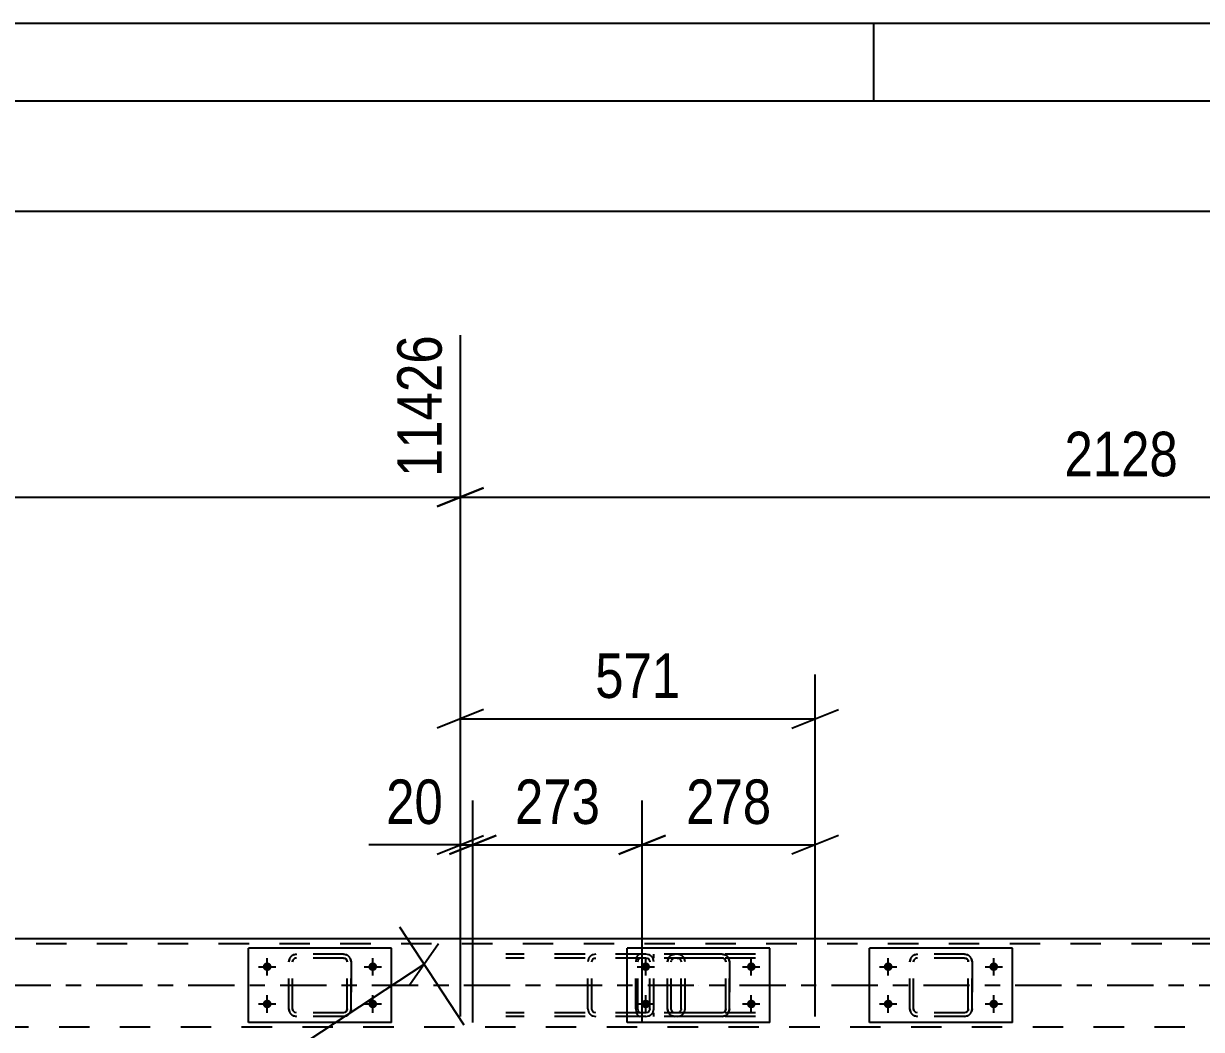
# Model space of a CAD drawing. Header units: millimetres. Extents: x -787 to 402, y -866 to -25.
# Drawn here: x -282.5 to -206.7, y -89.9 to -25.1 of the extents above; entities that cross this region are included whole.
import ezdxf

# ---------------------------------------------------------------- set-up
doc = ezdxf.new("R2010")
doc.units = ezdxf.units.MM
doc.linetypes.add('DXK_LINE_DOT2', pattern=[3.9198, 1.9599, -1.9599])
doc.linetypes.add('DXK_LINE_DOT3', pattern=[5.9187, 2.979, -0.9799, 0.9799, -0.9799])
doc.styles.add('Arial Narrow', font='ARIALN.TTF', dxfattribs={"height": 0.2})

# ---------------------------------------------------------------- blocks, each defined once
blk = doc.blocks.new('Unknown-569028579-1134')
at = {"color": 5, "linetype": 'Continuous'}
for p, q in [((402.241, -25.126), (-786.759, -25.126)), ((-227.759, -30.126), (-227.759, -25.126)), ((397.241, -30.126), (-781.759, -30.126))]:
    blk.add_line(p, q, dxfattribs=at)
blk = doc.blocks.new('Part-569028579-4684 - 4520')
at = {"color": 7, "linetype": 'DXK_LINE_DOT2'}
for p, q in [((-126.885, -84.058), (-548.129, -84.058)), ((-126.885, -84.378), (-711.411, -84.378)), ((-711.411, -89.738), (-126.885, -89.738))]:
    blk.add_line(p, q, dxfattribs=at)
at = {"color": 2, "linetype": 'Continuous'}
blk.add_line((-159.734, -84.058), (-338.607, -84.058), dxfattribs=at)
at = {"color": 7, "linetype": 'DXK_LINE_DOT3'}
blk.add_line((-126.885, -87.058), (-711.411, -87.058), dxfattribs=at)
blk = doc.blocks.new('Part-569028579-16107 - 4520')
at = {"color": 2, "linetype": 'Continuous'}
for p, q in [((-218.827, -84.658), (-228.027, -84.658)), ((-228.027, -89.458), (-228.027, -84.658)), ((-218.827, -89.458), (-218.827, -84.658)), ((-218.827, -89.458), (-228.027, -89.458))]:
    blk.add_line(p, q, dxfattribs=at)
blk = doc.blocks.new('Part-569028579-4640 - 4520')
at = {"color": 7, "linetype": 'DXK_LINE_DOT2'}
for p, q in [((-242.43, -85.058), (-251.445, -85.058)), ((-242.43, -85.298), (-251.445, -85.298)), ((-246.137, -85.354), (-246.176, -85.538)), ((-246.176, -88.578), (-246.176, -85.538)), ((-245.921, -85.538), (-245.902, -85.446)), ((-245.921, -88.578), (-245.921, -85.538)), ((-245.902, -85.446), (-245.846, -85.368)), ((-245.666, -85.058), (-245.861, -85.094)), ((-245.846, -85.368), (-245.763, -85.316)), ((-245.763, -85.316), (-245.666, -85.298)), ((-242.235, -85.094), (-242.43, -85.058)), ((-242.43, -85.298), (-242.333, -85.316)), ((-242.333, -85.316), (-242.25, -85.368)), ((-242.25, -85.368), (-242.194, -85.446)), ((-242.194, -85.446), (-242.175, -85.538)), ((-242.175, -88.578), (-242.175, -85.538)), ((-241.92, -85.538), (-241.959, -85.354)), ((-241.92, -88.578), (-241.92, -85.538)), ((-246.176, -88.578), (-246.137, -88.761)), ((-245.902, -88.67), (-245.921, -88.578)), ((-245.846, -88.747), (-245.902, -88.67)), ((-245.763, -88.799), (-245.846, -88.747)), ((-242.25, -88.747), (-242.333, -88.799)), ((-242.194, -88.67), (-242.25, -88.747)), ((-242.175, -88.578), (-242.194, -88.67)), ((-241.959, -88.761), (-241.92, -88.578)), ((-242.43, -88.818), (-251.445, -88.818)), ((-242.43, -89.058), (-251.445, -89.058)), ((-245.861, -89.021), (-245.666, -89.058)), ((-245.666, -88.818), (-245.763, -88.799)), ((-242.333, -88.799), (-242.43, -88.818)), ((-242.43, -89.058), (-242.235, -89.021))]:
    blk.add_line(p, q, dxfattribs=at)
for centre, start, end in [((-245.685, -85.559), 110.75831, 155.68004), ((-242.411, -85.559), 24.31996, 69.24169), ((-245.685, -88.557), 204.31996, 249.24169), ((-242.411, -88.557), 290.75831, 335.68004)]:
    blk.add_arc(centre, 0.496, start, end, dxfattribs=at)
blk = doc.blocks.new('Part-569028579-4593 - 4520')
at = {"color": 7, "linetype": 'DXK_LINE_DOT2'}
for p, q in [((-243.066, -85.354), (-243.086, -85.538)), ((-243.086, -88.578), (-243.086, -85.538)), ((-243.008, -85.198), (-243.066, -85.354)), ((-242.92, -85.094), (-243.008, -85.198)), ((-242.952, -85.538), (-242.942, -85.446)), ((-242.952, -88.578), (-242.952, -85.538)), ((-242.942, -85.446), (-242.912, -85.368)), ((-242.817, -85.058), (-242.92, -85.094)), ((-242.912, -85.368), (-242.869, -85.316)), ((-242.869, -85.316), (-242.817, -85.298)), ((-235.375, -85.058), (-242.817, -85.058)), ((-235.375, -85.298), (-242.817, -85.298)), ((-241.92, -85.298), (-241.92, -85.058)), ((-240.217, -85.094), (-240.41, -85.058)), ((-240.41, -85.298), (-240.314, -85.316)), ((-240.314, -85.316), (-240.232, -85.368)), ((-240.232, -85.368), (-240.178, -85.446)), ((-240.178, -85.446), (-240.158, -85.538)), ((-240.158, -88.578), (-240.158, -85.538)), ((-239.907, -85.538), (-239.945, -85.354)), ((-239.907, -88.578), (-239.907, -85.538)), ((-243.086, -88.578), (-243.066, -88.761)), ((-243.066, -88.761), (-243.008, -88.917)), ((-242.942, -88.67), (-242.952, -88.578)), ((-242.912, -88.747), (-242.942, -88.67)), ((-242.869, -88.799), (-242.912, -88.747)), ((-240.232, -88.747), (-240.314, -88.799)), ((-240.178, -88.67), (-240.232, -88.747)), ((-240.158, -88.578), (-240.178, -88.67)), ((-239.945, -88.761), (-239.907, -88.578)), ((-243.008, -88.917), (-242.92, -89.021)), ((-242.92, -89.021), (-242.817, -89.058)), ((-242.817, -88.818), (-242.869, -88.799)), ((-235.375, -88.818), (-242.817, -88.818)), ((-235.375, -89.058), (-242.817, -89.058)), ((-241.92, -89.058), (-241.92, -88.818)), ((-240.314, -88.799), (-240.41, -88.818)), ((-240.41, -89.058), (-240.217, -89.021))]:
    blk.add_line(p, q, dxfattribs=at)
for centre, start, end in [((-240.395, -85.554), 23.89514, 68.84868), ((-240.395, -88.562), 291.15132, 336.10486)]:
    blk.add_arc(centre, 0.492, start, end, dxfattribs=at)
blk = doc.blocks.new('Part-569028579-4769 - 4520')
at = {"color": 2, "linetype": 'Continuous'}
for p, q in [((-234.446, -84.658), (-243.646, -84.658)), ((-243.646, -89.458), (-243.646, -84.658)), ((-234.446, -89.458), (-234.446, -84.658)), ((-234.446, -89.458), (-243.646, -89.458))]:
    blk.add_line(p, q, dxfattribs=at)
blk = doc.blocks.new('Part-569028579-16106 - 4520')
at = {"color": 7, "linetype": 'DXK_LINE_DOT2'}
for p, q in [((-225.427, -85.538), (-225.391, -85.354)), ((-225.391, -85.354), (-225.427, -85.538)), ((-225.427, -88.578), (-225.427, -85.538)), ((-225.427, -85.538), (-225.427, -85.538)), ((-225.427, -88.578), (-225.427, -85.538)), ((-225.187, -85.538), (-225.169, -85.446)), ((-225.169, -85.446), (-225.187, -85.538)), ((-225.187, -88.578), (-225.187, -85.538)), ((-225.187, -85.538), (-225.187, -85.538)), ((-225.187, -88.578), (-225.187, -85.538)), ((-225.169, -85.446), (-225.117, -85.368)), ((-225.117, -85.368), (-225.169, -85.446)), ((-225.131, -85.094), (-224.947, -85.058)), ((-224.947, -85.058), (-225.131, -85.094)), ((-225.117, -85.368), (-225.039, -85.316)), ((-225.039, -85.316), (-225.117, -85.368)), ((-224.947, -85.298), (-225.039, -85.316)), ((-221.907, -85.058), (-224.947, -85.058)), ((-221.907, -85.298), (-224.947, -85.298)), ((-221.907, -85.058), (-221.724, -85.094)), ((-221.724, -85.094), (-221.907, -85.058)), ((-221.907, -85.298), (-221.816, -85.316)), ((-221.816, -85.316), (-221.738, -85.368)), ((-221.738, -85.368), (-221.816, -85.316)), ((-221.738, -85.368), (-221.686, -85.446)), ((-221.686, -85.446), (-221.738, -85.368)), ((-221.686, -85.446), (-221.667, -85.538)), ((-221.667, -85.538), (-221.686, -85.446)), ((-221.667, -88.578), (-221.667, -85.538)), ((-221.667, -85.538), (-221.667, -85.538)), ((-221.667, -88.578), (-221.667, -85.538)), ((-221.464, -85.354), (-221.427, -85.538)), ((-221.427, -85.538), (-221.464, -85.354)), ((-221.427, -88.578), (-221.427, -85.538)), ((-221.427, -85.538), (-221.427, -85.538)), ((-221.427, -85.538), (-221.427, -88.578)), ((-225.427, -88.578), (-225.427, -88.578)), ((-225.391, -88.761), (-225.427, -88.578)), ((-225.427, -88.578), (-225.391, -88.761)), ((-225.187, -88.578), (-225.187, -88.578)), ((-225.169, -88.67), (-225.187, -88.578)), ((-225.187, -88.578), (-225.169, -88.67)), ((-225.117, -88.747), (-225.169, -88.67)), ((-225.169, -88.67), (-225.117, -88.747)), ((-225.039, -88.799), (-225.117, -88.747)), ((-225.117, -88.747), (-225.039, -88.799)), ((-221.738, -88.747), (-221.816, -88.799)), ((-221.816, -88.799), (-221.738, -88.747)), ((-221.686, -88.67), (-221.738, -88.747)), ((-221.738, -88.747), (-221.686, -88.67)), ((-221.667, -88.578), (-221.686, -88.67)), ((-221.686, -88.67), (-221.667, -88.578)), ((-221.667, -88.578), (-221.667, -88.578)), ((-221.427, -88.578), (-221.464, -88.761)), ((-221.464, -88.761), (-221.427, -88.578)), ((-221.427, -88.578), (-221.427, -88.578)), ((-224.947, -89.058), (-225.131, -89.021)), ((-225.131, -89.021), (-224.947, -89.058)), ((-224.947, -88.818), (-225.039, -88.799)), ((-221.907, -88.818), (-224.947, -88.818)), ((-221.907, -89.058), (-224.947, -89.058)), ((-221.816, -88.799), (-221.907, -88.818)), ((-221.724, -89.021), (-221.907, -89.058)), ((-221.907, -89.058), (-221.724, -89.021))]:
    blk.add_line(p, q, dxfattribs=at)
at = {"color": 7, "linetype": 'DXK_LINE_DOT3'}
blk.add_line((-223.427, -87.058), (-223.427, -87.058), dxfattribs=at)
at = {"color": 7, "linetype": 'DXK_LINE_DOT2'}
for centre, start, end in [((-224.947, -85.538), 112.5, 157.5), ((-224.947, -85.538), 112.5, 157.5), ((-221.907, -85.538), 22.5, 67.5), ((-221.907, -85.538), 22.5, 67.5), ((-224.947, -88.578), 202.5, 247.5), ((-224.947, -88.578), 202.5, 247.5), ((-221.907, -88.578), 292.5, 337.5), ((-221.907, -88.578), 292.5, 337.5)]:
    blk.add_arc(centre, 0.48, start, end, dxfattribs=at)
blk = doc.blocks.new('Part-569028579-16110 - 4520')
at = {"color": 7, "linetype": 'DXK_LINE_DOT2'}
for p, q in [((-265.427, -85.538), (-265.391, -85.354)), ((-265.391, -85.354), (-265.427, -85.538)), ((-265.427, -88.578), (-265.427, -85.538)), ((-265.427, -85.538), (-265.427, -85.538)), ((-265.427, -88.578), (-265.427, -85.538)), ((-265.187, -85.538), (-265.169, -85.446)), ((-265.169, -85.446), (-265.187, -85.538)), ((-265.187, -88.578), (-265.187, -85.538)), ((-265.187, -85.538), (-265.187, -85.538)), ((-265.187, -88.578), (-265.187, -85.538)), ((-265.169, -85.446), (-265.117, -85.368)), ((-265.117, -85.368), (-265.169, -85.446)), ((-265.131, -85.094), (-264.947, -85.058)), ((-264.947, -85.058), (-265.131, -85.094)), ((-265.117, -85.368), (-265.039, -85.316)), ((-265.039, -85.316), (-265.117, -85.368)), ((-264.947, -85.298), (-265.039, -85.316)), ((-261.907, -85.058), (-264.947, -85.058)), ((-261.907, -85.298), (-264.947, -85.298)), ((-261.907, -85.058), (-261.724, -85.094)), ((-261.724, -85.094), (-261.907, -85.058)), ((-261.907, -85.298), (-261.816, -85.316)), ((-261.816, -85.316), (-261.738, -85.368)), ((-261.738, -85.368), (-261.816, -85.316)), ((-261.738, -85.368), (-261.686, -85.446)), ((-261.686, -85.446), (-261.738, -85.368)), ((-261.686, -85.446), (-261.667, -85.538)), ((-261.667, -85.538), (-261.686, -85.446)), ((-261.667, -88.578), (-261.667, -85.538)), ((-261.667, -85.538), (-261.667, -85.538)), ((-261.667, -88.578), (-261.667, -85.538)), ((-261.464, -85.354), (-261.427, -85.538)), ((-261.427, -85.538), (-261.464, -85.354)), ((-261.427, -88.578), (-261.427, -85.538)), ((-261.427, -85.538), (-261.427, -85.538)), ((-261.427, -85.538), (-261.427, -88.578)), ((-265.427, -88.578), (-265.427, -88.578)), ((-265.391, -88.761), (-265.427, -88.578)), ((-265.427, -88.578), (-265.391, -88.761)), ((-265.187, -88.578), (-265.187, -88.578)), ((-265.169, -88.67), (-265.187, -88.578)), ((-265.187, -88.578), (-265.169, -88.67)), ((-265.117, -88.747), (-265.169, -88.67)), ((-265.169, -88.67), (-265.117, -88.747)), ((-265.039, -88.799), (-265.117, -88.747)), ((-265.117, -88.747), (-265.039, -88.799)), ((-261.738, -88.747), (-261.816, -88.799)), ((-261.816, -88.799), (-261.738, -88.747)), ((-261.686, -88.67), (-261.738, -88.747)), ((-261.738, -88.747), (-261.686, -88.67)), ((-261.667, -88.578), (-261.686, -88.67)), ((-261.686, -88.67), (-261.667, -88.578)), ((-261.667, -88.578), (-261.667, -88.578)), ((-261.427, -88.578), (-261.464, -88.761)), ((-261.464, -88.761), (-261.427, -88.578)), ((-261.427, -88.578), (-261.427, -88.578)), ((-264.947, -89.058), (-265.131, -89.021)), ((-265.131, -89.021), (-264.947, -89.058)), ((-264.947, -88.818), (-265.039, -88.799)), ((-261.907, -88.818), (-264.947, -88.818)), ((-261.907, -89.058), (-264.947, -89.058)), ((-261.816, -88.799), (-261.907, -88.818)), ((-261.724, -89.021), (-261.907, -89.058)), ((-261.907, -89.058), (-261.724, -89.021))]:
    blk.add_line(p, q, dxfattribs=at)
at = {"color": 7, "linetype": 'DXK_LINE_DOT3'}
blk.add_line((-263.427, -87.058), (-263.427, -87.058), dxfattribs=at)
at = {"color": 7, "linetype": 'DXK_LINE_DOT2'}
for centre, start, end in [((-264.947, -85.538), 112.5, 157.5), ((-264.947, -85.538), 112.5, 157.5), ((-261.907, -85.538), 22.5, 67.5), ((-261.907, -85.538), 22.5, 67.5), ((-264.947, -88.578), 202.5, 247.5), ((-264.947, -88.578), 202.5, 247.5), ((-261.907, -88.578), 292.5, 337.5), ((-261.907, -88.578), 292.5, 337.5)]:
    blk.add_arc(centre, 0.48, start, end, dxfattribs=at)
blk = doc.blocks.new('Part-569028579-16111 - 4520')
at = {"color": 2, "linetype": 'Continuous'}
for p, q in [((-258.827, -84.658), (-268.027, -84.658)), ((-268.027, -89.458), (-268.027, -84.658)), ((-258.827, -89.458), (-258.827, -84.658)), ((-258.827, -89.458), (-268.027, -89.458))]:
    blk.add_line(p, q, dxfattribs=at)
blk = doc.blocks.new('Part-569028579-16161 - 4520')
at = {"color": 7, "linetype": 'DXK_LINE_DOT2'}
for p, q in [((-241.046, -85.538), (-241.009, -85.354)), ((-241.009, -85.354), (-241.046, -85.538)), ((-241.046, -88.578), (-241.046, -85.538)), ((-241.046, -85.538), (-241.046, -85.538)), ((-241.046, -88.578), (-241.046, -85.538)), ((-240.806, -85.538), (-240.787, -85.446)), ((-240.806, -85.538), (-240.787, -85.446)), ((-240.806, -88.578), (-240.806, -85.538)), ((-240.806, -85.538), (-240.806, -85.538)), ((-240.806, -88.578), (-240.806, -85.538)), ((-240.735, -85.368), (-240.787, -85.446)), ((-240.749, -85.094), (-240.566, -85.058)), ((-240.566, -85.058), (-240.749, -85.094)), ((-240.657, -85.316), (-240.735, -85.368)), ((-240.566, -85.298), (-240.657, -85.316)), ((-237.526, -85.058), (-240.566, -85.058)), ((-237.526, -85.298), (-240.566, -85.298)), ((-237.526, -85.058), (-237.342, -85.094)), ((-237.342, -85.094), (-237.526, -85.058)), ((-237.434, -85.316), (-237.526, -85.298)), ((-237.356, -85.368), (-237.434, -85.316)), ((-237.356, -85.368), (-237.304, -85.446)), ((-237.304, -85.446), (-237.286, -85.538)), ((-237.286, -85.538), (-237.304, -85.446)), ((-237.286, -88.578), (-237.286, -85.538)), ((-237.286, -85.538), (-237.286, -85.538)), ((-237.286, -88.578), (-237.286, -85.538)), ((-237.082, -85.354), (-237.046, -85.538)), ((-237.046, -85.538), (-237.082, -85.354)), ((-237.046, -88.578), (-237.046, -85.538)), ((-237.046, -85.538), (-237.046, -85.538)), ((-237.046, -85.538), (-237.046, -88.578)), ((-241.046, -88.578), (-241.046, -88.578)), ((-241.009, -88.761), (-241.046, -88.578)), ((-241.046, -88.578), (-241.009, -88.761)), ((-240.806, -88.578), (-240.806, -88.578)), ((-240.787, -88.67), (-240.806, -88.578)), ((-240.787, -88.67), (-240.806, -88.578)), ((-240.735, -88.747), (-240.787, -88.67)), ((-240.657, -88.799), (-240.735, -88.747)), ((-237.356, -88.747), (-237.434, -88.799)), ((-237.304, -88.67), (-237.356, -88.747)), ((-237.286, -88.578), (-237.304, -88.67)), ((-237.304, -88.67), (-237.286, -88.578)), ((-237.286, -88.578), (-237.286, -88.578)), ((-237.046, -88.578), (-237.082, -88.761)), ((-237.082, -88.761), (-237.046, -88.578)), ((-237.046, -88.578), (-237.046, -88.578)), ((-240.566, -89.058), (-240.749, -89.021)), ((-240.749, -89.021), (-240.566, -89.058)), ((-240.566, -88.818), (-240.657, -88.799)), ((-237.526, -88.818), (-240.566, -88.818)), ((-237.526, -89.058), (-240.566, -89.058)), ((-237.434, -88.799), (-237.526, -88.818)), ((-237.342, -89.021), (-237.526, -89.058)), ((-237.526, -89.058), (-237.342, -89.021))]:
    blk.add_line(p, q, dxfattribs=at)
at = {"color": 7, "linetype": 'DXK_LINE_DOT3'}
blk.add_line((-239.046, -87.058), (-239.046, -87.058), dxfattribs=at)
at = {"color": 7, "linetype": 'DXK_LINE_DOT2'}
for centre, start, end in [((-240.566, -85.538), 112.5, 157.5), ((-240.566, -85.538), 112.5, 157.5), ((-237.526, -85.538), 22.5, 67.5), ((-237.526, -85.538), 22.5, 67.5), ((-240.566, -88.578), 202.5, 247.5), ((-240.566, -88.578), 202.5, 247.5), ((-237.526, -88.578), 292.5, 337.5), ((-237.526, -88.578), 292.5, 337.5)]:
    blk.add_arc(centre, 0.48, start, end, dxfattribs=at)
blk = doc.blocks.new('Bolt-569028579-16179 - 4520')
at = {"linetype": 'Continuous'}
for points in [[(-226.827, -85.578, -1), (-226.827, -86.138, -1)], [(-220.027, -85.578, -1), (-220.027, -86.138, -1)], [(-226.827, -87.978, -1), (-226.827, -88.538, -1)], [(-220.027, -87.978, -1), (-220.027, -88.538, -1)]]:
    blk.add_hatch(color=1, dxfattribs=at).paths.add_polyline_path(points)
at = {"color": 1, "linetype": 'Continuous'}
for p, q in [((-226.827, -86.418), (-226.827, -85.298)), ((-220.027, -86.418), (-220.027, -85.298)), ((-227.387, -85.858), (-226.267, -85.858)), ((-220.587, -85.858), (-219.467, -85.858)), ((-226.827, -88.818), (-226.827, -87.698)), ((-220.027, -88.818), (-220.027, -87.698)), ((-227.387, -88.258), (-226.267, -88.258)), ((-220.587, -88.258), (-219.467, -88.258))]:
    blk.add_line(p, q, dxfattribs=at)
blk = doc.blocks.new('Bolt-569028579-16181 - 4520')
at = {"linetype": 'Continuous'}
for points in [[(-266.827, -85.578, -1), (-266.827, -86.138, -1)], [(-260.027, -85.578, -1), (-260.027, -86.138, -1)], [(-266.827, -87.978, -1), (-266.827, -88.538, -1)], [(-260.027, -87.978, -1), (-260.027, -88.538, -1)]]:
    blk.add_hatch(color=1, dxfattribs=at).paths.add_polyline_path(points)
at = {"color": 1, "linetype": 'Continuous'}
for p, q in [((-266.827, -86.418), (-266.827, -85.298)), ((-260.027, -86.418), (-260.027, -85.298)), ((-267.387, -85.858), (-266.267, -85.858)), ((-260.587, -85.858), (-259.467, -85.858)), ((-266.827, -88.818), (-266.827, -87.698)), ((-260.027, -88.818), (-260.027, -87.698)), ((-267.387, -88.258), (-266.267, -88.258)), ((-260.587, -88.258), (-259.467, -88.258))]:
    blk.add_line(p, q, dxfattribs=at)
blk = doc.blocks.new('Bolt-569028579-16204 - 4520')
at = {"linetype": 'Continuous'}
for points in [[(-242.446, -85.578, -1), (-242.446, -86.138, -1)], [(-235.646, -85.578, -1), (-235.646, -86.138, -1)], [(-242.446, -87.978, -1), (-242.446, -88.538, -1)], [(-235.646, -87.978, -1), (-235.646, -88.538, -1)]]:
    blk.add_hatch(color=1, dxfattribs=at).paths.add_polyline_path(points)
at = {"color": 1, "linetype": 'Continuous'}
for p, q in [((-242.446, -86.418), (-242.446, -85.298)), ((-235.646, -86.418), (-235.646, -85.298)), ((-243.006, -85.858), (-241.886, -85.858)), ((-236.206, -85.858), (-235.086, -85.858)), ((-242.446, -88.818), (-242.446, -87.698)), ((-235.646, -88.818), (-235.646, -87.698)), ((-243.006, -88.258), (-241.886, -88.258)), ((-236.206, -88.258), (-235.086, -88.258))]:
    blk.add_line(p, q, dxfattribs=at)
blk = doc.blocks.new('StraightDimension-569028579-63399 - 4520')
at = {"color": 7, "linetype": 'Continuous'}
for p, q in [((-254.384, -89.058), (-254.384, -45.185)), ((-339.518, -89.058), (-339.518, -47.013)), ((-338.018, -55.025), (-341.018, -56.225)), ((-255.884, -56.225), (-252.884, -55.025)), ((-339.518, -55.625), (-254.384, -55.625))]:
    blk.add_line(p, q, dxfattribs=at)
at = {"color": 0}
blk.add_wipeout([(-292.695, -54.875), (-292.695, -50.675), (-301.207, -50.675), (-301.207, -54.875)], dxfattribs=at)
at = {"color": 3, "style": 'Arial Narrow'}
blk.add_text('2128', height=2.8633, dxfattribs=at).set_placement((-300.607, -54.275))
at = {"color": 0, "linetype": 'Continuous'}
blk.add_wipeout([(-254.984, -44.585), (-259.184, -44.585), (-259.184, -54.925), (-254.984, -54.925)], dxfattribs=at)
at = {"color": 3, "linetype": 'Continuous', "style": 'Arial Narrow'}
blk.add_text('11426', height=2.8633, rotation=90.00021, dxfattribs=at).set_placement((-255.584, -54.325))
blk = doc.blocks.new('StraightDimension-569028579-60436 - 4520')
at = {"color": 7, "linetype": 'Continuous'}
for p, q in [((-242.666, -89.458), (-242.666, -75.166)), ((-231.528, -89.058), (-231.528, -75.166)), ((-244.166, -78.616), (-241.166, -77.416)), ((-242.666, -78.016), (-231.528, -78.016)), ((-230.028, -77.416), (-233.028, -78.616))]:
    blk.add_line(p, q, dxfattribs=at)
at = {"color": 0}
blk.add_wipeout([(-233.755, -77.266), (-233.755, -73.066), (-240.439, -73.066), (-240.439, -77.266)], dxfattribs=at)
at = {"color": 3, "style": 'Arial Narrow'}
blk.add_text('278', height=2.8633, dxfattribs=at).set_placement((-239.839, -76.666))
blk = doc.blocks.new('StraightDimension-569028579-60434 - 4520')
at = {"color": 7, "linetype": 'Continuous'}
for p, q in [((-254.384, -89.058), (-254.384, -67.051)), ((-231.528, -89.058), (-231.528, -67.051)), ((-252.884, -69.301), (-255.884, -70.501)), ((-233.028, -70.501), (-230.028, -69.301)), ((-254.384, -69.901), (-231.528, -69.901))]:
    blk.add_line(p, q, dxfattribs=at)
at = {"color": 0}
blk.add_wipeout([(-239.614, -69.151), (-239.614, -64.951), (-246.298, -64.951), (-246.298, -69.151)], dxfattribs=at)
at = {"color": 3, "style": 'Arial Narrow'}
blk.add_text('571', height=2.8633, dxfattribs=at).set_placement((-245.698, -68.551))
blk = doc.blocks.new('StraightDimension-569028579-60439 - 4520')
at = {"color": 7, "linetype": 'Continuous'}
for p, q in [((-254.384, -89.058), (-254.384, -75.166)), ((-253.584, -89.458), (-253.584, -75.166)), ((-254.384, -78.016), (-260.29, -78.016)), ((-254.384, -78.016), (-260.29, -78.016)), ((-255.884, -78.616), (-252.884, -77.416)), ((-252.084, -77.416), (-255.084, -78.616)), ((-254.384, -78.016), (-253.584, -78.016))]:
    blk.add_line(p, q, dxfattribs=at)
at = {"color": 0}
blk.add_wipeout([(-254.909, -77.266), (-254.909, -73.066), (-259.765, -73.066), (-259.765, -77.266)], dxfattribs=at)
at = {"color": 3, "style": 'Arial Narrow'}
blk.add_text('20', height=2.8633, dxfattribs=at).set_placement((-259.165, -76.666))
blk = doc.blocks.new('StraightDimension-569028579-60438 - 4520')
at = {"color": 7, "linetype": 'Continuous'}
for p, q in [((-253.584, -89.458), (-253.584, -75.166)), ((-242.666, -89.458), (-242.666, -75.166)), ((-255.084, -78.616), (-252.084, -77.416)), ((-253.584, -78.016), (-242.666, -78.016)), ((-241.166, -77.416), (-244.166, -78.616))]:
    blk.add_line(p, q, dxfattribs=at)
at = {"color": 0}
blk.add_wipeout([(-244.783, -77.266), (-244.783, -73.066), (-251.467, -73.066), (-251.467, -77.266)], dxfattribs=at)
at = {"color": 3, "style": 'Arial Narrow'}
blk.add_text('273', height=2.8633, dxfattribs=at).set_placement((-250.867, -76.666))
blk = doc.blocks.new('StraightDimension-569028579-63398 - 4520')
at = {"color": 7, "linetype": 'Continuous'}
for p, q in [((-254.384, -89.058), (-254.384, -45.185)), ((-169.25, -89.058), (-169.25, -45.185)), ((-252.884, -55.025), (-255.884, -56.225)), ((-170.75, -56.225), (-167.75, -55.025)), ((-254.384, -55.625), (-169.25, -55.625))]:
    blk.add_line(p, q, dxfattribs=at)
at = {"color": 0}
blk.add_wipeout([(-207.561, -54.875), (-207.561, -50.675), (-216.073, -50.675), (-216.073, -54.875)], dxfattribs=at)
at = {"color": 3, "style": 'Arial Narrow'}
blk.add_text('2128', height=2.8633, dxfattribs=at).set_placement((-215.473, -54.275))
at = {"color": 0, "linetype": 'Continuous'}
blk.add_wipeout([(-169.85, -44.585), (-174.05, -44.585), (-174.05, -54.925), (-169.85, -54.925)], dxfattribs=at)
at = {"color": 3, "linetype": 'Continuous', "style": 'Arial Narrow'}
blk.add_text('13554', height=2.8633, rotation=90.00021, dxfattribs=at).set_placement((-170.45, -54.325))
blk = doc.blocks.new('StraightDimension-569028579-63777 - 4520')
at = {"color": 7, "linetype": 'Continuous'}
blk.add_line((-712.211, -37.207), (-103.04, -37.207), dxfattribs=at)
blk = doc.blocks.new('StraightDimension-569028579-64357 - 4520')
at = {"color": 7, "linetype": 'Continuous'}
for p, q in [((-254.134, -89.622), (-258.288, -83.306)), ((-257.646, -87.013), (-255.799, -84.361)), ((-288.661, -106.696), (-256.722, -85.687)), ((-286.073, -110.631), (-290.227, -104.315)), ((-287.738, -105.37), (-289.585, -108.022))]:
    blk.add_line(p, q, dxfattribs=at)
at = {"color": 0}
blk.add_wipeout([(-270.312, -93.728), (-272.62, -90.219), (-278.204, -93.893), (-275.896, -97.402)], dxfattribs=at)
at = {"color": 3, "style": 'Arial Narrow'}
blk.add_text('956', height=2.8633, rotation=33.33468, dxfattribs=at).set_placement((-275.725, -96.571))

msp = doc.modelspace()

# ---------------------------------------------------------------- block references
for name in ['Unknown-569028579-1134', 'Part-569028579-4684 - 4520', 'Part-569028579-16111 - 4520', 'Part-569028579-4769 - 4520', 'Part-569028579-16107 - 4520', 'Bolt-569028579-16181 - 4520', 'Part-569028579-16110 - 4520', 'Part-569028579-4640 - 4520', 'Part-569028579-4593 - 4520', 'Bolt-569028579-16204 - 4520', 'Part-569028579-16161 - 4520', 'Bolt-569028579-16179 - 4520', 'Part-569028579-16106 - 4520']:
    msp.add_blockref(name, (0, 0))

# ---------------------------------------------------------------- next in the draw order: block references
for name in ['StraightDimension-569028579-63399 - 4520', 'StraightDimension-569028579-60436 - 4520']:
    msp.add_blockref(name, (0, 0))

# ---------------------------------------------------------------- next in the draw order: block references
msp.add_blockref('StraightDimension-569028579-60434 - 4520', (0, 0))

# ---------------------------------------------------------------- next in the draw order: block references
msp.add_blockref('StraightDimension-569028579-60439 - 4520', (0, 0))

# ---------------------------------------------------------------- next in the draw order: block references
msp.add_blockref('StraightDimension-569028579-60438 - 4520', (0, 0))

# ---------------------------------------------------------------- next in the draw order: block references
msp.add_blockref('StraightDimension-569028579-63398 - 4520', (0, 0))

# ---------------------------------------------------------------- next in the draw order: block references
for name in ['StraightDimension-569028579-63777 - 4520', 'StraightDimension-569028579-64357 - 4520']:
    msp.add_blockref(name, (0, 0))

doc.saveas('drawing.dxf')
